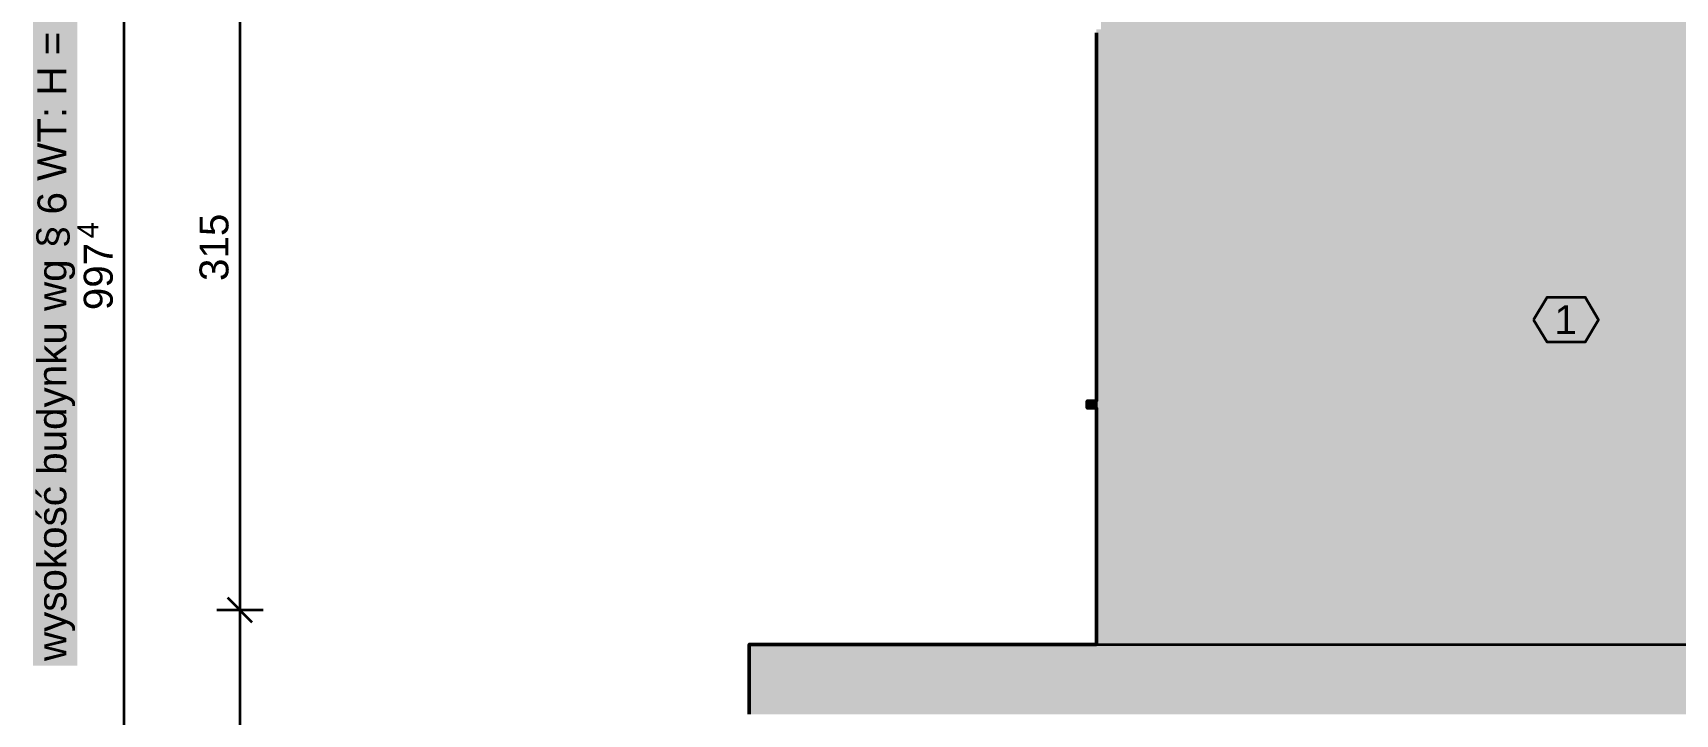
# Model space of a CAD drawing. Header units: metres. Extents: x -13 to 135, y -1 to 10.
# Drawn here: x -13.02 to -5.93, y 2.7 to 5.65 of the extents above; entities that cross this region are included whole.
import ezdxf

# ---------------------------------------------------------------- set-up
doc = ezdxf.new("R2010")
doc.units = ezdxf.units.M
for name, color, linetype, lineweight in [('A-ELEWACJE', 7, 'Continuous', 35), ('A-MASKA', 7, 'Continuous', 18), ('A-OPISY', 2, 'Continuous', 25), ('A-WYMIARY', 1, 'Continuous', 25)]:
    doc.layers.add(name, color=color, linetype=linetype, lineweight=lineweight)
doc.styles.add('PL_ARIAL', font='arial.ttf')

msp = doc.modelspace()

# ---------------------------------------------------------------- hatches: boundary and pattern name
at = {"layer": 'A-ELEWACJE', "true_color": 0xf5f4f1}
msp.add_hatch(color=7, dxfattribs=at).paths.add_polyline_path([(-8.4275, 5.647), (-8.4275, 5.662), (-8.4075, 5.662), (-8.4075, 5.835), (4.1625, 5.835), (4.1625, 5.55), (-4.5275, 5.55), (-4.5275, 5.35), (-4.5275, 5.335), (-4.1775, 5.335), (-4.1775, 3.85), (-4.5275, 3.85), (-4.5275, 3.65), (-4.5275, 3.635), (4.1625, 3.635), (4.1625, 3.002), (-8.4275, 3.002)])
at = {"layer": 'A-ELEWACJE', "true_color": 0x75787b}
msp.add_hatch(color=7, dxfattribs=at).paths.add_polyline_path([(-8.4675, 4.025), (-8.4675, 4.054), (-8.4275, 4.054), (-8.4275, 4.025)])
at = {"layer": 'A-ELEWACJE', "true_color": 0x797d80}
msp.add_hatch(color=7, dxfattribs=at).paths.add_polyline_path([(-9.9275, 3.002), (5.6725, 3.002), (5.6725, 3), (-9.9275, 3)])
at = {"layer": 'A-ELEWACJE', "true_color": 0xbab7af}
msp.add_hatch(color=7, dxfattribs=at).paths.add_polyline_path([(-9.9275, 3), (5.6725, 3), (5.6725, 2.7), (-9.9275, 2.7)])
at = {"layer": 'A-MASKA', "true_color": 0xffffff}
msp.add_hatch(color=7, dxfattribs=at).paths.add_polyline_path([(-12.83, 2.9099), (-12.83, 6.3681), (-13.0225, 6.3681), (-13.0225, 2.9099)])
at = {"layer": 'A-OPISY', "true_color": 0xffffff}
msp.add_hatch(color=7, dxfattribs=at).paths.add_polyline_path([(-6.5394, 4.4062), (-6.4809, 4.5037), (-6.3168, 4.5037), (-6.2583, 4.4062), (-6.3168, 4.3087), (-6.4809, 4.3087)])

# ---------------------------------------------------------------- linework, layer by layer
at = {"layer": 'A-ELEWACJE', "lineweight": 50, "ltscale": 0.05}
msp.add_lwpolyline([(-9.9275, 2.7), (-9.9275, 3), (-9.9275, 3.002), (-8.4275, 3.002), (-8.4275, 4.025), (-8.4675, 4.025), (-8.4675, 4.054), (-8.4275, 4.054), (-8.4275, 5.538), (-8.4275, 5.55), (-8.4275, 5.647)], dxfattribs=at)
at = {"layer": 'A-ELEWACJE', "lineweight": 35, "ltscale": 0.05}
for points in [[(-8.4275, 3.0024), (-8.4275, 5.6466)], [(-8.4279, 4.025), (-8.4675, 4.025), (-8.4675, 4.054), (-8.4279, 4.054)], [(-9.9275, 3), (-9.9275, 3.002), (5.6725, 3.002), (5.6725, 3), (-9.9275, 3)], [(-9.9275, 2.7004), (-9.9275, 2.9996)]]:
    msp.add_lwpolyline(points, dxfattribs=at)
at = {"layer": 'A-OPISY', "lineweight": 35, "ltscale": 0.05}
msp.add_lwpolyline([(-6.5394, 4.4062), (-6.4809, 4.5037), (-6.3168, 4.5037), (-6.2583, 4.4062), (-6.3168, 4.3087), (-6.4809, 4.3087)], close=True, dxfattribs=at)
at = {"layer": 'A-WYMIARY', "lineweight": 35, "ltscale": 0.05}
for points in [[(-12.1275, -0.442), (-12.1275, 9.996)], [(-12.6275, -0.448), (-12.6275, 9.726)], [(-12.0745, 3.097), (-12.1805, 3.203)], [(-12.0275, 3.15), (-12.2275, 3.15)]]:
    msp.add_lwpolyline(points, dxfattribs=at)

# ---------------------------------------------------------------- texts
at = {"layer": 'A-OPISY', "style": 'PL_ARIAL'}
msp.add_text('1', height=0.125, dxfattribs=at).set_placement((-6.4494, 4.3437))
at = {"layer": 'A-WYMIARY', "style": 'PL_ARIAL'}
for s, height, p in [('wysokość budynku wg § 6 WT: H = 9,97 m', 0.125, (-12.8775, 2.9299)), ('315', 0.125, (-12.1775, 4.5734)), ('4', 0.09, (-12.74, 4.7579)), ('997', 0.125, (-12.6775, 4.4473))]:
    msp.add_text(s, height=height, rotation=90, dxfattribs=at).set_placement(p)

doc.saveas('drawing.dxf')
